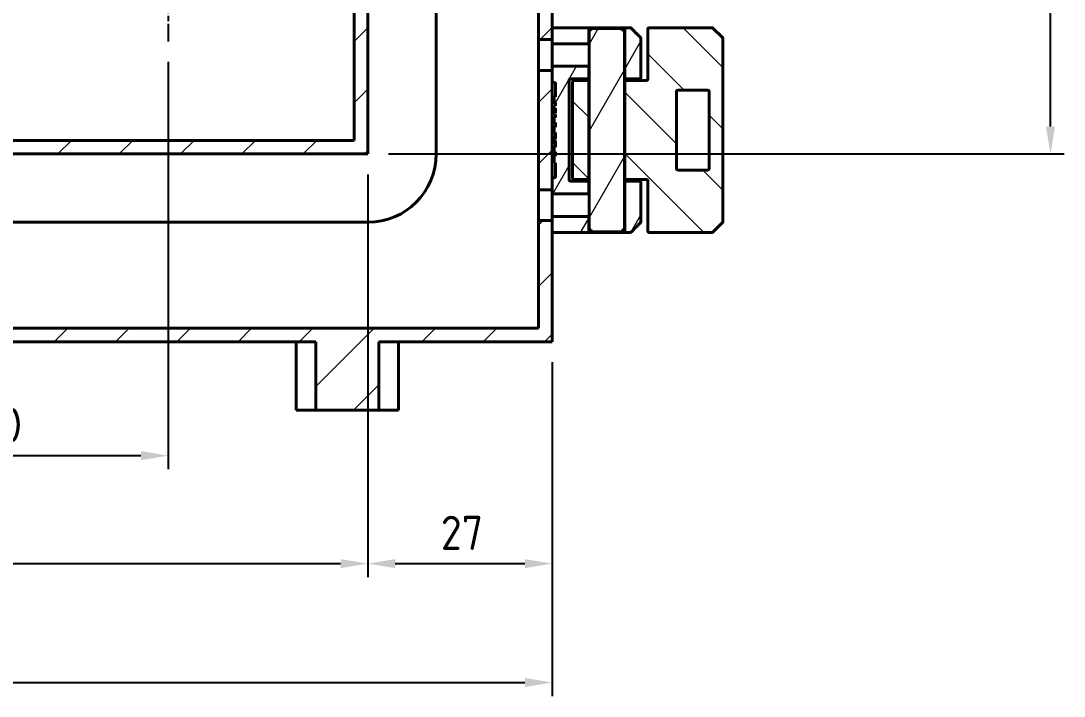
# Model space of a CAD drawing. Header units: millimetres. Extents: x 0 to 2378, y 0 to 1682.
# Drawn here: x 1133.9 to 1286.7, y 1212.6 to 1311.5 of the extents above; entities that cross this region are included whole.
import ezdxf

# ---------------------------------------------------------------- set-up
doc = ezdxf.new("R2010")
doc.units = ezdxf.units.MM
doc.header["$LTSCALE"] = 2
doc.linetypes.add('CHAIN', pattern=[0.3543, 0.2362, -0.0295, 0.0591, -0.0295])
for name, color, linetype, lineweight in [('가시적인 것(ISO)', 3, 'Continuous', 40), ('중심 표식(ISO)', 1, 'Continuous', 25), ('치수(ISO)', 2, 'Continuous', 25), ('해치(ISO)', 7, 'Continuous', 18)]:
    doc.layers.add(name, color=color, linetype=linetype, lineweight=lineweight)
doc.styles.add('치수 텍스트_PSTEK_POSCO', font='isocp.shx')
doc.dimstyles.new('치수_PSTEK_POSCO', dxfattribs={"dimscale": 2, "dimtxt": 2.5, "dimasz": 2, "dimexe": 1, "dimexo": 1.5, "dimgap": 1, "dimtad": 1, "dimrnd": 1e-08, "dimdsep": 46, "dimtxsty": '치수 텍스트_PSTEK_POSCO', "dimcen": 0.09, "dimdle": 10, "dimclrd": 7, "dimclre": 7, "dimclrt": 2, "dimadec": 1, "dimazin": 2, "dimtfac": 1, "dimtmove": 0, "dimatfit": 3, "dimfxl": 0, "dimtolj": 1, "dimlwd": -1, "dimlwe": -1, "dimarcsym": 0})
pattern_1 = [(59.99998, (0, 0), (-5.49926, 3.175002), [])]

# ---------------------------------------------------------------- blocks, each defined once
blk = doc.blocks.new('*D121')
at = {"layer": 'Defpoints', "color": 0, "transparency": 16777216}
for p in [(1184.75, 1447.01), (1284.75, 1447.01), (1184.75, 1292.01)]:
    blk.add_point(p, dxfattribs=at)
at = {"layer": '치수(ISO)', "color": 7, "transparency": 16777216}
for p, q in [((1187.75, 1447.01), (1286.75, 1447.01)), ((1284.75, 1296.01), (1284.75, 1443.01)), ((1187.75, 1292.01), (1286.75, 1292.01))]:
    blk.add_line(p, q, dxfattribs=at)
for points in [[(1284.08, 1443.01), (1285.41, 1443.01), (1284.75, 1447.01)], [(1284.08, 1296.01), (1285.41, 1296.01), (1284.75, 1292.01)]]:
    blk.add_solid(points, dxfattribs=at)
at = {"layer": '치수(ISO)', "color": 2, "transparency": 16777216, "insert": (1280.25, 1365.4), "char_height": 5, "attachment_point": 4, "rotation": 90, "style": '치수 텍스트_PSTEK_POSCO'}
blk.add_mtext('\\A1;155', dxfattribs=at)
blk = doc.blocks.new('*D123')
at = {"layer": 'Defpoints', "color": 0, "transparency": 16777216}
for p in [(928.75, 1292.01), (1184.75, 1292.01), (1184.75, 1232.01)]:
    blk.add_point(p, dxfattribs=at)
at = {"layer": '치수(ISO)', "color": 7, "transparency": 16777216}
for p, q in [((928.75, 1289.01), (928.75, 1230.01)), ((1184.75, 1289.01), (1184.75, 1230.01)), ((932.75, 1232.01), (1180.75, 1232.01))]:
    blk.add_line(p, q, dxfattribs=at)
for points in [[(932.75, 1232.67), (932.75, 1231.34), (928.75, 1232.01)], [(1180.75, 1232.67), (1180.75, 1231.34), (1184.75, 1232.01)]]:
    blk.add_solid(points, dxfattribs=at)
at = {"layer": '치수(ISO)', "color": 2, "transparency": 16777216, "insert": (1052.06, 1236.51), "char_height": 5, "attachment_point": 4, "style": '치수 텍스트_PSTEK_POSCO'}
blk.add_mtext('\\A1;256', dxfattribs=at)
blk = doc.blocks.new('*D124')
at = {"layer": 'Defpoints', "color": 0, "transparency": 16777216}
for p in [(1184.75, 1292.01), (1211.75, 1264.51), (1211.75, 1232.01)]:
    blk.add_point(p, dxfattribs=at)
at = {"layer": '치수(ISO)', "color": 7, "transparency": 16777216}
for p, q in [((1184.75, 1289.01), (1184.75, 1230.01)), ((1211.75, 1261.51), (1211.75, 1230.01)), ((1188.75, 1232.01), (1207.75, 1232.01))]:
    blk.add_line(p, q, dxfattribs=at)
for points in [[(1188.75, 1232.67), (1188.75, 1231.34), (1184.75, 1232.01)], [(1207.75, 1232.67), (1207.75, 1231.34), (1211.75, 1232.01)]]:
    blk.add_solid(points, dxfattribs=at)
at = {"layer": '치수(ISO)', "color": 2, "transparency": 16777216, "insert": (1195.43, 1236.51), "char_height": 5, "attachment_point": 4, "style": '치수 텍스트_PSTEK_POSCO'}
blk.add_mtext('\\A1;27', dxfattribs=at)
blk = doc.blocks.new('*D127')
at = {"layer": 'Defpoints', "color": 0, "transparency": 16777216}
for p in [(901.75, 1264.51), (1211.75, 1264.51), (1211.75, 1214.59)]:
    blk.add_point(p, dxfattribs=at)
at = {"layer": '치수(ISO)', "color": 7, "transparency": 16777216}
for p, q in [((901.75, 1261.51), (901.75, 1212.59)), ((1211.75, 1261.51), (1211.75, 1212.59)), ((905.75, 1214.59), (1207.75, 1214.59))]:
    blk.add_line(p, q, dxfattribs=at)
for points in [[(905.75, 1215.26), (905.75, 1213.93), (901.75, 1214.59)], [(1207.75, 1215.26), (1207.75, 1213.93), (1211.75, 1214.59)]]:
    blk.add_solid(points, dxfattribs=at)
at = {"layer": '치수(ISO)', "color": 2, "transparency": 16777216, "insert": (1052.74, 1219.09), "char_height": 5, "attachment_point": 4, "style": '치수 텍스트_PSTEK_POSCO'}
blk.add_mtext('\\A1;310', dxfattribs=at)
blk = doc.blocks.new('*D149')
at = {"layer": 'Defpoints', "color": 0, "transparency": 16777216}
for p in [(1105.5, 1308.51), (1155.5, 1308.51), (1155.5, 1247.82)]:
    blk.add_point(p, dxfattribs=at)
at = {"layer": '치수(ISO)', "color": 7, "transparency": 16777216}
for p, q in [((1105.5, 1305.51), (1105.5, 1245.82)), ((1155.5, 1305.51), (1155.5, 1245.82)), ((1109.5, 1247.82), (1151.5, 1247.82))]:
    blk.add_line(p, q, dxfattribs=at)
for points in [[(1109.5, 1248.49), (1109.5, 1247.16), (1105.5, 1247.82)], [(1151.5, 1248.49), (1151.5, 1247.16), (1155.5, 1247.82)]]:
    blk.add_solid(points, dxfattribs=at)
at = {"layer": '치수(ISO)', "color": 2, "transparency": 16777216, "insert": (1127.74, 1252.32), "char_height": 5, "attachment_point": 4, "style": '치수 텍스트_PSTEK_POSCO'}
blk.add_mtext('\\A1;50', dxfattribs=at)

msp = doc.modelspace()

# ---------------------------------------------------------------- hatches: boundary and pattern name
at = {"layer": '해치(ISO)'}
h = msp.add_hatch(dxfattribs=at)
h.set_pattern_fill('ANSI31', color=256, scale=50.8, style=0)
h.set_pattern_definition([(45, (0, 0), (-4.490128, 4.490128), [])])
h.paths.add_polyline_path([(928.7462, 1292.0069), (1184.7462, 1292.0069), (1184.7462, 1447.0069), (928.7462, 1447.0069)])
h.paths.add_polyline_path([(1182.7462, 1294.0069), (930.7462, 1294.0069), (930.7462, 1385.0069), (932.7462, 1385.0069), (932.7462, 1387.0069), (932.7462, 1445.0069), (1182.7462, 1445.0069)], flags=0)
h.paths.add_polyline_path([(1209.7462, 1434.7547), (1211.7462, 1434.7547), (1211.7462, 1436.3069), (1211.7462, 1450.7069), (1211.7462, 1452.2591), (1209.7462, 1452.2591)])
h.paths.add_polyline_path([(1209.7462, 1308.7547), (1211.7462, 1308.7547), (1211.7462, 1310.3069), (1211.7462, 1428.7069), (1211.7462, 1430.2591), (1209.7462, 1430.2591)])
h.paths.add_polyline_path([(1209.7462, 1286.7547), (1211.7462, 1286.7547), (1211.7462, 1288.3069), (1211.7462, 1302.7069), (1211.7462, 1304.2591), (1209.7462, 1304.2591)])
h.paths.add_polyline_path([(901.7462, 1474.5069), (901.7462, 1264.5069), (1177.1166, 1264.5069), (1177.1166, 1254.5069), (1186.3758, 1254.5069), (1186.3758, 1264.5069), (1211.7462, 1264.5069), (1211.7462, 1280.7069), (1211.7462, 1282.2591), (1209.7462, 1282.2591), (1209.7462, 1266.5069), (903.7462, 1266.5069), (903.7462, 1472.5069), (1209.7462, 1472.5069), (1209.7462, 1456.7547), (1211.7462, 1456.7547), (1211.7462, 1458.3069), (1211.7462, 1474.5069)])
h = msp.add_hatch(dxfattribs=at)
h.set_pattern_fill('ANSI31', color=256, scale=50.8, angle=14.999978, style=0)
h.set_pattern_definition(pattern_1)
edge = h.paths.add_edge_path()
edge.add_spline(control_points=[(1216.8984, 1286.1539), (1216.925, 1286.1539), (1216.9514, 1286.1592), (1216.9995, 1286.1795), (1217.021, 1286.194), (1217.058, 1286.2307), (1217.0728, 1286.2529), (1217.0929, 1286.3016), (1217.0981, 1286.3276), (1217.0981, 1286.3539)], knot_values=[-0.03155541, -0.03155541, -0.03155541, -0.03155541, -0.02356647, -0.02356647, -0.01586992, -0.01586992, -0.00793401, -0.00793401, -0.00006102, -0.00006102, -0.00006102, -0.00006102], degree=3, periodic=0)
edge.add_line((1217.0981, 1286.3539), (1217.0981, 1287.8069))
edge.add_spline(control_points=[(1217.0981, 1287.8069), (1217.0981, 1287.8316), (1217.0923, 1287.8607), (1217.0734, 1287.9063), (1217.0569, 1287.9309), (1217.022, 1287.9658), (1216.9973, 1287.9823), (1216.9517, 1288.0012), (1216.9226, 1288.0069), (1216.8979, 1288.0069)], knot_values=[0.05925662, 0.05925662, 0.05925662, 0.05925662, 0.06665984, 0.06665984, 0.07406571, 0.07406571, 0.08147455, 0.08147455, 0.08888547, 0.08888547, 0.08888547, 0.08888547], degree=3, periodic=0)
edge.add_line((1216.8979, 1288.0069), (1214.4462, 1288.0069))
edge.add_ellipse((1214.4462, 1288.2069), major_axis=(0, -0.2), ratio=1, start_angle=270, end_angle=360, ccw=False)
edge.add_line((1214.2462, 1288.2069), (1214.2462, 1302.8069))
edge.add_ellipse((1214.4462, 1302.8069), major_axis=(-0.2, 0), ratio=1, start_angle=270, end_angle=360, ccw=False)
edge.add_line((1214.4462, 1303.0069), (1216.8979, 1303.0069))
edge.add_spline(control_points=[(1216.8979, 1303.0069), (1216.9226, 1303.0069), (1216.9517, 1303.0127), (1216.9973, 1303.0316), (1217.022, 1303.0481), (1217.0569, 1303.083), (1217.0734, 1303.1076), (1217.0923, 1303.1532), (1217.0981, 1303.1823), (1217.0981, 1303.2069)], knot_values=[0.02962777, 0.02962777, 0.02962777, 0.02962777, 0.03703869, 0.03703869, 0.04444753, 0.04444753, 0.0518534, 0.0518534, 0.05925662, 0.05925662, 0.05925662, 0.05925662], degree=3, periodic=0)
edge.add_line((1217.0981, 1303.2069), (1217.0981, 1304.66))
edge.add_spline(control_points=[(1217.0981, 1304.66), (1217.0981, 1304.6863), (1217.0929, 1304.7124), (1217.073, 1304.7604), (1217.0587, 1304.782), (1217.0221, 1304.8193), (1216.9998, 1304.8344), (1216.9508, 1304.8548), (1216.9247, 1304.86), (1216.8984, 1304.8599)], knot_values=[-0.03149977, -0.03149977, -0.03149977, -0.03149977, -0.02360721, -0.02360721, -0.01591095, -0.01591095, -0.00791092, -0.00791092, -0.00000502, -0.00000502, -0.00000502, -0.00000502], degree=3, periodic=0)
edge.add_line((1216.8984, 1304.8599), (1211.9462, 1304.8599))
edge.add_spline(control_points=[(1211.9462, 1304.8599), (1211.9215, 1304.8599), (1211.8925, 1304.8542), (1211.8469, 1304.8353), (1211.8223, 1304.8188), (1211.7874, 1304.7838), (1211.7709, 1304.7592), (1211.752, 1304.7135), (1211.7462, 1304.6844), (1211.7462, 1304.6596)], knot_values=[0.05928178, 0.05928178, 0.05928178, 0.05928178, 0.06668257, 0.06668257, 0.07409021, 0.07409021, 0.08150513, 0.08150513, 0.08892466, 0.08892466, 0.08892466, 0.08892466], degree=3, periodic=0)
edge.add_line((1211.7462, 1304.6596), (1211.7462, 1304.2591))
edge.add_line((1211.7462, 1304.2591), (1211.7462, 1302.7069))
edge.add_ellipse((1211.9462, 1302.7069), major_axis=(-0.2, 0), ratio=1, start_angle=0, end_angle=90)
edge.add_line((1211.9462, 1302.5069), (1212.0462, 1302.5069))
edge.add_ellipse((1212.0462, 1302.3069), major_axis=(0, 0.2), ratio=1, start_angle=270, end_angle=360, ccw=False)
edge.add_line((1212.2462, 1302.3069), (1212.2462, 1300.3668))
edge.add_line((1212.2462, 1300.3668), (1212.0462, 1300.3668))
edge.add_line((1212.0462, 1300.3668), (1212.0462, 1299.5158))
edge.add_line((1212.0462, 1299.5158), (1212.2462, 1299.5158))
edge.add_line((1212.2462, 1299.5158), (1212.2462, 1299.0507))
edge.add_line((1212.2462, 1299.0507), (1212.0462, 1299.0507))
edge.add_line((1212.0462, 1299.0507), (1212.0462, 1298.7101))
edge.add_line((1212.0462, 1298.7101), (1212.2462, 1298.7101))
edge.add_line((1212.2462, 1298.7101), (1212.2462, 1297.9882))
edge.add_line((1212.2462, 1297.9882), (1212.0462, 1297.9882))
edge.add_line((1212.0462, 1297.9882), (1212.0462, 1297.8007))
edge.add_line((1212.0462, 1297.8007), (1212.2462, 1297.8007))
edge.add_line((1212.2462, 1297.8007), (1212.2462, 1297.3356))
edge.add_line((1212.2462, 1297.3356), (1212.0462, 1297.3356))
edge.add_line((1212.0462, 1297.3356), (1212.0462, 1296.6408))
edge.add_line((1212.0462, 1296.6408), (1212.2462, 1296.6408))
edge.add_line((1212.2462, 1296.6408), (1212.2462, 1295.9606))
edge.add_line((1212.2462, 1295.9606), (1212.0462, 1295.9606))
edge.add_line((1212.0462, 1295.9606), (1212.0462, 1295.1408))
edge.add_line((1212.0462, 1295.1408), (1212.2462, 1295.1408))
edge.add_line((1212.2462, 1295.1408), (1212.2462, 1294.1757))
edge.add_line((1212.2462, 1294.1757), (1212.0462, 1294.1757))
edge.add_line((1212.0462, 1294.1757), (1212.0462, 1293.9882))
edge.add_line((1212.0462, 1293.9882), (1212.2462, 1293.9882))
edge.add_line((1212.2462, 1293.9882), (1212.2462, 1293.0231))
edge.add_line((1212.2462, 1293.0231), (1212.0462, 1293.0231))
edge.add_line((1212.0462, 1293.0231), (1212.0462, 1292.3283))
edge.add_line((1212.0462, 1292.3283), (1212.2462, 1292.3283))
edge.add_line((1212.2462, 1292.3283), (1212.2462, 1291.7014))
edge.add_line((1212.2462, 1291.7014), (1212.0462, 1291.7014))
edge.add_line((1212.0462, 1291.7014), (1212.0462, 1290.7069))
edge.add_line((1212.0462, 1290.7069), (1212.2462, 1290.7069))
edge.add_line((1212.2462, 1290.7069), (1212.2462, 1288.7069))
edge.add_ellipse((1212.0462, 1288.7069), major_axis=(0.2, 0), ratio=1, start_angle=270, end_angle=360, ccw=False)
edge.add_line((1212.0462, 1288.5069), (1211.9462, 1288.5069))
edge.add_ellipse((1211.9462, 1288.3069), major_axis=(0, 0.2), ratio=1, start_angle=0, end_angle=90)
edge.add_line((1211.7462, 1288.3069), (1211.7462, 1286.7547))
edge.add_line((1211.7462, 1286.7547), (1211.7462, 1286.3543))
edge.add_spline(control_points=[(1211.7462, 1286.3543), (1211.7462, 1286.3295), (1211.752, 1286.3004), (1211.7709, 1286.2547), (1211.7874, 1286.2301), (1211.8223, 1286.1951), (1211.8469, 1286.1786), (1211.8925, 1286.1597), (1211.9215, 1286.1539), (1211.9462, 1286.1539)], knot_values=[0.0296389, 0.0296389, 0.0296389, 0.0296389, 0.03705843, 0.03705843, 0.04447335, 0.04447335, 0.05188099, 0.05188099, 0.05928178, 0.05928178, 0.05928178, 0.05928178], degree=3, periodic=0)
edge.add_line((1211.9462, 1286.1539), (1216.8984, 1286.1539))
edge = h.paths.add_edge_path()
edge.add_spline(control_points=[(1217.0981, 1282.66), (1217.0981, 1282.6863), (1217.0929, 1282.7124), (1217.073, 1282.7604), (1217.0587, 1282.782), (1217.0221, 1282.8193), (1216.9998, 1282.8344), (1216.9508, 1282.8548), (1216.9247, 1282.86), (1216.8984, 1282.8599)], knot_values=[-0.03149748, -0.03149748, -0.03149748, -0.03149748, -0.02360708, -0.02360708, -0.01591089, -0.01591089, -0.00791092, -0.00791092, -0.00000597, -0.00000597, -0.00000597, -0.00000597], degree=3, periodic=0)
edge.add_line((1216.8984, 1282.8599), (1211.9462, 1282.8599))
edge.add_spline(control_points=[(1211.9462, 1282.8599), (1211.9215, 1282.8599), (1211.8925, 1282.8542), (1211.8469, 1282.8353), (1211.8223, 1282.8188), (1211.7874, 1282.7838), (1211.7709, 1282.7592), (1211.752, 1282.7135), (1211.7462, 1282.6844), (1211.7462, 1282.6596)], knot_values=[0.05928178, 0.05928178, 0.05928178, 0.05928178, 0.06668257, 0.06668257, 0.07409021, 0.07409021, 0.08150513, 0.08150513, 0.08892466, 0.08892466, 0.08892466, 0.08892466], degree=3, periodic=0)
edge.add_line((1211.7462, 1282.6596), (1211.7462, 1282.2591))
edge.add_line((1211.7462, 1282.2591), (1211.7462, 1280.7069))
edge.add_ellipse((1211.9462, 1280.7069), major_axis=(-0.2, 0), ratio=1, start_angle=0, end_angle=90)
edge.add_line((1211.9462, 1280.5069), (1216.8979, 1280.5069))
edge.add_spline(control_points=[(1216.8979, 1280.5069), (1216.9226, 1280.5069), (1216.9517, 1280.5127), (1216.9973, 1280.5316), (1217.022, 1280.5481), (1217.0569, 1280.583), (1217.0734, 1280.6076), (1217.0923, 1280.6532), (1217.0981, 1280.6823), (1217.0981, 1280.7069)], knot_values=[0.02962777, 0.02962777, 0.02962777, 0.02962777, 0.03703869, 0.03703869, 0.04444753, 0.04444753, 0.0518534, 0.0518534, 0.05925662, 0.05925662, 0.05925662, 0.05925662], degree=3, periodic=0)
edge.add_line((1217.0981, 1280.7069), (1217.0981, 1282.66))
edge = h.paths.add_edge_path()
edge.add_spline(control_points=[(1224.7452, 1308.9241), (1224.7452, 1308.9488), (1224.7394, 1308.9778), (1224.7205, 1309.0234), (1224.7041, 1309.0481), (1224.6866, 1309.0655)], knot_values=[0, 0, 0, 0, 0.00740433, 0.00740433, 0.01480942, 0.01480942, 0.01480942, 0.01480942], degree=3, periodic=0)
edge.add_line((1224.6866, 1309.0655), (1223.3034, 1310.4484))
edge.add_spline(control_points=[(1223.3034, 1310.4484), (1223.2859, 1310.4658), (1223.2613, 1310.4823), (1223.2157, 1310.5012), (1223.1866, 1310.5069), (1223.1619, 1310.5069)], knot_values=[0.01481077, 0.01481077, 0.01481077, 0.01481077, 0.02221636, 0.02221636, 0.02962523, 0.02962523, 0.02962523, 0.02962523], degree=3, periodic=0)
edge.add_line((1223.1619, 1310.5069), (1222.5945, 1310.5069))
edge.add_spline(control_points=[(1222.5945, 1310.5069), (1222.5698, 1310.5069), (1222.5407, 1310.5012), (1222.495, 1310.4823), (1222.4704, 1310.4658), (1222.4355, 1310.4309), (1222.419, 1310.4063), (1222.4001, 1310.3607), (1222.3943, 1310.3316), (1222.3943, 1310.3069)], knot_values=[0.02962777, 0.02962777, 0.02962777, 0.02962777, 0.03703869, 0.03703869, 0.04444753, 0.04444753, 0.0518534, 0.0518534, 0.05925662, 0.05925662, 0.05925662, 0.05925662], degree=3, periodic=0)
edge.add_line((1222.3943, 1310.3069), (1222.3943, 1303.2069))
edge.add_spline(control_points=[(1222.3943, 1303.2069), (1222.3943, 1303.1823), (1222.4001, 1303.1532), (1222.419, 1303.1076), (1222.4355, 1303.083), (1222.4704, 1303.0481), (1222.495, 1303.0316), (1222.5407, 1303.0127), (1222.5698, 1303.0069), (1222.5945, 1303.0069)], knot_values=[0.05925662, 0.05925662, 0.05925662, 0.05925662, 0.06665984, 0.06665984, 0.07406571, 0.07406571, 0.08147455, 0.08147455, 0.08888547, 0.08888547, 0.08888547, 0.08888547], degree=3, periodic=0)
edge.add_line((1222.5945, 1303.0069), (1224.5452, 1303.0069))
edge.add_spline(control_points=[(1224.5452, 1303.0069), (1224.5699, 1303.0069), (1224.5989, 1303.0127), (1224.6445, 1303.0316), (1224.6692, 1303.0481), (1224.7041, 1303.083), (1224.7205, 1303.1076), (1224.7394, 1303.1532), (1224.7452, 1303.1823), (1224.7452, 1303.2069)], knot_values=[-0.02962232, -0.02962232, -0.02962232, -0.02962232, -0.02221544, -0.02221544, -0.01480942, -0.01480942, -0.00740433, -0.00740433, 0, 0, 0, 0], degree=3, periodic=0)
edge.add_line((1224.7452, 1303.2069), (1224.7452, 1308.9241))
edge = h.paths.add_edge_path()
edge.add_line((1224.5452, 1288.0069), (1222.5945, 1288.0069))
edge.add_spline(control_points=[(1222.5945, 1288.0069), (1222.5698, 1288.0069), (1222.5407, 1288.0012), (1222.495, 1287.9823), (1222.4704, 1287.9658), (1222.4355, 1287.9309), (1222.419, 1287.9063), (1222.4001, 1287.8607), (1222.3943, 1287.8316), (1222.3943, 1287.8069)], knot_values=[0.02962777, 0.02962777, 0.02962777, 0.02962777, 0.03703869, 0.03703869, 0.04444753, 0.04444753, 0.0518534, 0.0518534, 0.05925662, 0.05925662, 0.05925662, 0.05925662], degree=3, periodic=0)
edge.add_line((1222.3943, 1287.8069), (1222.3943, 1280.7069))
edge.add_spline(control_points=[(1222.3943, 1280.7069), (1222.3943, 1280.6823), (1222.4001, 1280.6532), (1222.419, 1280.6076), (1222.4355, 1280.583), (1222.4704, 1280.5481), (1222.495, 1280.5316), (1222.5407, 1280.5127), (1222.5698, 1280.5069), (1222.5945, 1280.5069)], knot_values=[0.05925662, 0.05925662, 0.05925662, 0.05925662, 0.06665984, 0.06665984, 0.07406571, 0.07406571, 0.08147455, 0.08147455, 0.08888547, 0.08888547, 0.08888547, 0.08888547], degree=3, periodic=0)
edge.add_line((1222.5945, 1280.5069), (1223.1619, 1280.5069))
edge.add_spline(control_points=[(1223.1619, 1280.5069), (1223.1866, 1280.5069), (1223.2157, 1280.5127), (1223.2613, 1280.5316), (1223.2859, 1280.5481), (1223.3034, 1280.5655)], knot_values=[0.08887694, 0.08887694, 0.08887694, 0.08887694, 0.09628506, 0.09628506, 0.10369147, 0.10369147, 0.10369147, 0.10369147], degree=3, periodic=0)
edge.add_line((1223.3034, 1280.5655), (1224.6866, 1281.9484))
edge.add_spline(control_points=[(1224.6866, 1281.9484), (1224.7041, 1281.9658), (1224.7205, 1281.9905), (1224.7394, 1282.0361), (1224.7452, 1282.0651), (1224.7452, 1282.0898)], knot_values=[-0.01480942, -0.01480942, -0.01480942, -0.01480942, -0.00740433, -0.00740433, 0, 0, 0, 0], degree=3, periodic=0)
edge.add_line((1224.7452, 1282.0898), (1224.7452, 1287.8069))
edge.add_spline(control_points=[(1224.7452, 1287.8069), (1224.7452, 1287.8316), (1224.7394, 1287.8607), (1224.7205, 1287.9063), (1224.7041, 1287.9309), (1224.6692, 1287.9658), (1224.6445, 1287.9823), (1224.5989, 1288.0012), (1224.5699, 1288.0069), (1224.5452, 1288.0069)], knot_values=[0, 0, 0, 0, 0.00740433, 0.00740433, 0.01480942, 0.01480942, 0.02221544, 0.02221544, 0.02962232, 0.02962232, 0.02962232, 0.02962232], degree=3, periodic=0)
h = msp.add_hatch(dxfattribs=at)
h.set_pattern_fill('ANSI31', color=256, scale=50.8, angle=90.00021, style=0)
h.set_pattern_definition([(135.0002, (0, 0), (-4.490112, -4.490145), [])])
edge = h.paths.add_edge_path()
edge.add_line((1225.7462, 1288.0569), (1225.7462, 1280.7069))
edge.add_ellipse((1225.9462, 1280.7069), major_axis=(-0.2, 0), ratio=1, start_angle=0, end_angle=90)
edge.add_line((1225.9462, 1280.5069), (1235.1634, 1280.5069))
edge.add_ellipse((1235.1634, 1280.7069), major_axis=(0, -0.2), ratio=1, start_angle=0, end_angle=45)
edge.add_line((1235.3048, 1280.5655), (1236.6876, 1281.9484))
edge.add_ellipse((1236.5462, 1282.0898), major_axis=(0.1414, -0.1414), ratio=1, start_angle=0, end_angle=45)
edge.add_line((1236.7462, 1282.0898), (1236.7462, 1308.9241))
edge.add_ellipse((1236.5462, 1308.9241), major_axis=(0.2, 0), ratio=1, start_angle=0, end_angle=45)
edge.add_line((1236.6876, 1309.0655), (1235.3048, 1310.4484))
edge.add_ellipse((1235.1634, 1310.3069), major_axis=(0.1414, 0.1414), ratio=1, start_angle=0, end_angle=45)
edge.add_line((1235.1634, 1310.5069), (1225.9462, 1310.5069))
edge.add_ellipse((1225.9462, 1310.3069), major_axis=(0, 0.2), ratio=1, start_angle=0, end_angle=90)
edge.add_line((1225.7462, 1310.3069), (1225.7462, 1302.9569))
edge.add_ellipse((1225.5462, 1302.9569), major_axis=(0.2, 0), ratio=1, start_angle=270, end_angle=360, ccw=False)
edge.add_line((1225.5462, 1302.7569), (1222.5945, 1302.7569))
edge.add_spline(control_points=[(1222.5945, 1302.7569), (1222.5698, 1302.7569), (1222.5407, 1302.7512), (1222.495, 1302.7323), (1222.4704, 1302.7158), (1222.4355, 1302.6809), (1222.419, 1302.6563), (1222.4001, 1302.6107), (1222.3943, 1302.5816), (1222.3943, 1302.5569)], knot_values=[0.02962777, 0.02962777, 0.02962777, 0.02962777, 0.03703869, 0.03703869, 0.04444753, 0.04444753, 0.0518534, 0.0518534, 0.05925662, 0.05925662, 0.05925662, 0.05925662], degree=3, periodic=0)
edge.add_line((1222.3943, 1302.5569), (1222.3943, 1288.4569))
edge.add_spline(control_points=[(1222.3943, 1288.4569), (1222.3943, 1288.4323), (1222.4001, 1288.4032), (1222.419, 1288.3576), (1222.4355, 1288.333), (1222.4704, 1288.2981), (1222.495, 1288.2816), (1222.5407, 1288.2627), (1222.5698, 1288.2569), (1222.5945, 1288.2569)], knot_values=[0.05925662, 0.05925662, 0.05925662, 0.05925662, 0.06665984, 0.06665984, 0.07406571, 0.07406571, 0.08147455, 0.08147455, 0.08888547, 0.08888547, 0.08888547, 0.08888547], degree=3, periodic=0)
edge.add_line((1222.5945, 1288.2569), (1225.5462, 1288.2569))
edge.add_ellipse((1225.5462, 1288.0569), major_axis=(0, 0.2), ratio=1, start_angle=270, end_angle=360, ccw=False)
edge = h.paths.add_edge_path(flags=0)
edge.add_line((1234.5462, 1289.6569), (1230.1462, 1289.6569))
edge.add_ellipse((1230.1462, 1289.8569), major_axis=(0, -0.2), ratio=1, start_angle=270, end_angle=360, ccw=False)
edge.add_line((1229.9462, 1289.8569), (1229.9462, 1301.1569))
edge.add_ellipse((1230.1462, 1301.1569), major_axis=(-0.2, 0), ratio=1, start_angle=270, end_angle=360, ccw=False)
edge.add_line((1230.1462, 1301.3569), (1234.5462, 1301.3569))
edge.add_ellipse((1234.5462, 1301.1569), major_axis=(0, 0.2), ratio=1, start_angle=270, end_angle=360, ccw=False)
edge.add_line((1234.7462, 1301.1569), (1234.7462, 1289.8569))
edge.add_ellipse((1234.5462, 1289.8569), major_axis=(0.2, 0), ratio=1, start_angle=270, end_angle=360, ccw=False)
edge = h.paths.add_edge_path()
edge.add_spline(control_points=[(1214.9472, 1302.7569), (1214.9225, 1302.7569), (1214.8935, 1302.7512), (1214.8479, 1302.7323), (1214.8232, 1302.7158), (1214.7883, 1302.6809), (1214.7719, 1302.6563), (1214.753, 1302.6107), (1214.7472, 1302.5816), (1214.7472, 1302.5569)], knot_values=[-0.02962232, -0.02962232, -0.02962232, -0.02962232, -0.02221544, -0.02221544, -0.01480942, -0.01480942, -0.00740433, -0.00740433, 0, 0, 0, 0], degree=3, periodic=0)
edge.add_line((1214.7472, 1302.5569), (1214.7472, 1288.4569))
edge.add_spline(control_points=[(1214.7472, 1288.4569), (1214.7472, 1288.4323), (1214.753, 1288.4032), (1214.7719, 1288.3576), (1214.7883, 1288.333), (1214.8232, 1288.2981), (1214.8479, 1288.2816), (1214.8935, 1288.2627), (1214.9225, 1288.2569), (1214.9472, 1288.2569)], knot_values=[0, 0, 0, 0, 0.00740433, 0.00740433, 0.01480942, 0.01480942, 0.02221544, 0.02221544, 0.02962232, 0.02962232, 0.02962232, 0.02962232], degree=3, periodic=0)
edge.add_line((1214.9472, 1288.2569), (1216.8979, 1288.2569))
edge.add_spline(control_points=[(1216.8979, 1288.2569), (1216.9226, 1288.2569), (1216.9517, 1288.2627), (1216.9973, 1288.2816), (1217.022, 1288.2981), (1217.0569, 1288.333), (1217.0734, 1288.3576), (1217.0923, 1288.4032), (1217.0981, 1288.4323), (1217.0981, 1288.4569)], knot_values=[0.02962777, 0.02962777, 0.02962777, 0.02962777, 0.03703869, 0.03703869, 0.04444753, 0.04444753, 0.0518534, 0.0518534, 0.05925662, 0.05925662, 0.05925662, 0.05925662], degree=3, periodic=0)
edge.add_line((1217.0981, 1288.4569), (1217.0981, 1302.5569))
edge.add_spline(control_points=[(1217.0981, 1302.5569), (1217.0981, 1302.5816), (1217.0923, 1302.6107), (1217.0734, 1302.6563), (1217.0569, 1302.6809), (1217.022, 1302.7158), (1216.9973, 1302.7323), (1216.9517, 1302.7512), (1216.9226, 1302.7569), (1216.8979, 1302.7569)], knot_values=[0.05925662, 0.05925662, 0.05925662, 0.05925662, 0.06665984, 0.06665984, 0.07406571, 0.07406571, 0.08147455, 0.08147455, 0.08888547, 0.08888547, 0.08888547, 0.08888547], degree=3, periodic=0)
edge.add_line((1216.8979, 1302.7569), (1214.9472, 1302.7569))
h = msp.add_hatch(dxfattribs=at)
h.set_pattern_fill('ANSI31', color=256, scale=50.8, angle=14.999978, style=0)
h.set_pattern_definition(pattern_1)
edge = h.paths.add_edge_path()
edge.add_line((1221.8438, 1310.4069), (1217.6486, 1310.4069))
edge.add_spline(control_points=[(1217.6486, 1310.4069), (1217.425, 1310.1836), (1217.1481, 1309.9069)], knot_values=[0, 0, 0, 0.07074457, 0.07074457, 0.07074457], weights=[1, 1.0057179, 1], degree=2, periodic=0)
edge.add_line((1217.1481, 1309.9069), (1217.1481, 1281.107))
edge.add_line((1217.1481, 1281.107), (1217.6486, 1280.6069))
edge.add_line((1217.6486, 1280.6069), (1221.8438, 1280.6069))
edge.add_spline(control_points=[(1221.8438, 1280.6069), (1222.0674, 1280.8303), (1222.3443, 1281.107)], knot_values=[0, 0, 0, 0.07074441, 0.07074441, 0.07074441], weights=[1, 1.00571787, 1], degree=2, periodic=0)
edge.add_line((1222.3443, 1281.107), (1222.3443, 1309.9069))
edge.add_line((1222.3443, 1309.9069), (1221.8438, 1310.4069))

# ---------------------------------------------------------------- linework, layer by layer
at = {"layer": '가시적인 것(ISO)'}
for p, q in [((1184.7462, 1292.0069), (1184.7462, 1447.0069)), ((1194.7462, 1292.0069), (1194.7462, 1447.0069)), ((1182.7462, 1445.0069), (1182.7462, 1294.0069)), ((1209.7462, 1430.2591), (1209.7462, 1308.7547)), ((1211.7462, 1308.7547), (1211.7462, 1430.2591)), ((1211.7462, 1310.3069), (1211.7462, 1308.3543)), ((1216.8979, 1310.5069), (1211.9462, 1310.5069)), ((1216.8979, 1310.5069), (1222.5945, 1310.5069)), ((1217.0981, 1308.3538), (1217.0981, 1310.3069)), ((1217.1481, 1309.9069), (1217.1481, 1281.107)), ((1221.8438, 1310.4069), (1217.6486, 1310.4069)), ((1222.3443, 1281.107), (1222.3443, 1309.9069)), ((1222.3943, 1310.3069), (1222.3943, 1303.2069)), ((1223.1619, 1310.5069), (1222.5945, 1310.5069)), ((1225.7462, 1310.3069), (1225.7462, 1302.9569)), ((1235.1634, 1310.5069), (1225.9462, 1310.5069)), ((1236.6876, 1309.0655), (1235.3048, 1310.4484)), ((1209.7462, 1308.7547), (1211.7462, 1308.7547)), ((1209.7462, 1304.2591), (1209.7462, 1308.7547)), ((1211.7462, 1304.6596), (1211.7462, 1308.3543)), ((1224.7452, 1303.2069), (1224.7452, 1308.9241)), ((1236.7462, 1282.0898), (1236.7462, 1308.9241)), ((1211.9462, 1308.1539), (1216.8984, 1308.1539)), ((1211.7462, 1304.2591), (1209.7462, 1304.2591)), ((1209.7462, 1304.2591), (1209.7462, 1286.7547)), ((1211.7462, 1304.6596), (1211.7462, 1302.7069)), ((1211.7462, 1286.7547), (1211.7462, 1304.2591)), ((1216.8984, 1304.8599), (1211.9462, 1304.8599)), ((1217.0981, 1303.2069), (1217.0981, 1304.66)), ((1211.9462, 1302.5069), (1212.0462, 1302.5069)), ((1212.2462, 1302.3069), (1212.2462, 1300.3668)), ((1214.2462, 1288.2069), (1214.2462, 1302.8069)), ((1214.4462, 1303.0069), (1216.8979, 1303.0069)), ((1214.7472, 1302.5569), (1214.7472, 1288.4569)), ((1216.8979, 1302.7569), (1214.9472, 1302.7569)), ((1216.8979, 1303.0069), (1217.1481, 1303.0069)), ((1216.8979, 1302.7569), (1217.1481, 1302.7569)), ((1217.0981, 1288.4569), (1217.0981, 1302.5569)), ((1222.3443, 1303.0069), (1222.5945, 1303.0069)), ((1222.3443, 1302.7569), (1222.5945, 1302.7569)), ((1222.3943, 1302.5569), (1222.3943, 1288.4569)), ((1222.5945, 1303.0069), (1224.5452, 1303.0069)), ((1225.5462, 1302.7569), (1222.5945, 1302.7569)), ((1229.9462, 1289.8569), (1229.9462, 1301.1569)), ((1230.1462, 1301.3569), (1234.5462, 1301.3569)), ((1234.7462, 1301.1569), (1234.7462, 1289.8569)), ((1212.0462, 1300.4882), (1212.0462, 1300.5194)), ((1212.2462, 1300.5194), (1212.0462, 1300.5194)), ((1212.0462, 1300.3668), (1212.0462, 1300.4882)), ((1212.2462, 1300.4882), (1212.0462, 1300.4882)), ((1212.2462, 1300.3668), (1212.0462, 1300.3668)), ((1212.0462, 1300.3668), (1212.0462, 1299.5158)), ((1212.0462, 1299.5158), (1212.2462, 1299.5158)), ((1212.0462, 1299.3944), (1212.0462, 1299.5158)), ((1212.2462, 1299.3944), (1212.0462, 1299.3944)), ((1212.0462, 1299.3319), (1212.0462, 1299.3944)), ((1212.0462, 1299.3007), (1212.0462, 1299.3319)), ((1212.2462, 1299.3319), (1212.0462, 1299.3319)), ((1212.2462, 1299.3007), (1212.0462, 1299.3007)), ((1212.2462, 1299.5158), (1212.2462, 1299.0507)), ((1212.2462, 1299.0507), (1212.0462, 1299.0507)), ((1212.0462, 1299.0507), (1212.0462, 1298.7101)), ((1212.0462, 1298.7101), (1212.2462, 1298.7101)), ((1212.0462, 1297.9882), (1212.0462, 1298.7101)), ((1212.2462, 1297.9882), (1212.0462, 1297.9882)), ((1212.0462, 1297.9882), (1212.0462, 1297.8007)), ((1212.0462, 1297.8007), (1212.2462, 1297.8007)), ((1212.0462, 1297.5194), (1212.0462, 1297.5507)), ((1212.2462, 1297.5507), (1212.0462, 1297.5507)), ((1212.2462, 1298.7101), (1212.2462, 1297.9882)), ((1212.2462, 1297.8007), (1212.2462, 1297.3356)), ((1212.0462, 1297.4569), (1212.0462, 1297.5194)), ((1212.2462, 1297.5194), (1212.0462, 1297.5194)), ((1212.0462, 1297.3356), (1212.0462, 1297.4569)), ((1212.2462, 1297.4569), (1212.0462, 1297.4569)), ((1212.2462, 1297.3356), (1212.0462, 1297.3356)), ((1212.0462, 1297.3356), (1212.0462, 1296.6408)), ((1212.0462, 1296.6408), (1212.2462, 1296.6408)), ((1212.0462, 1296.5194), (1212.0462, 1296.6408)), ((1212.0462, 1296.4569), (1212.0462, 1296.5194)), ((1212.2462, 1296.5194), (1212.0462, 1296.5194)), ((1212.0462, 1296.4257), (1212.0462, 1296.4569)), ((1212.2462, 1296.4569), (1212.0462, 1296.4569)), ((1212.2462, 1296.4257), (1212.0462, 1296.4257)), ((1212.0462, 1296.1444), (1212.0462, 1296.1757)), ((1212.2462, 1296.1757), (1212.0462, 1296.1757)), ((1212.0462, 1296.0819), (1212.0462, 1296.1444)), ((1212.2462, 1296.1444), (1212.0462, 1296.1444)), ((1212.0462, 1295.9606), (1212.0462, 1296.0819)), ((1212.2462, 1296.0819), (1212.0462, 1296.0819)), ((1212.2462, 1296.6408), (1212.2462, 1295.9606)), ((1212.2462, 1295.9606), (1212.0462, 1295.9606)), ((1212.0462, 1295.9606), (1212.0462, 1295.1408)), ((1212.0462, 1295.1408), (1212.2462, 1295.1408)), ((1212.0462, 1295.0194), (1212.0462, 1295.1408)), ((1212.0462, 1294.9569), (1212.0462, 1295.0194)), ((1212.2462, 1295.0194), (1212.0462, 1295.0194)), ((1212.0462, 1294.9257), (1212.0462, 1294.9569)), ((1212.2462, 1294.9569), (1212.0462, 1294.9569)), ((1212.2462, 1294.9257), (1212.0462, 1294.9257)), ((1212.0462, 1294.1757), (1212.0462, 1294.6757)), ((1212.2462, 1294.6757), (1212.0462, 1294.6757)), ((1212.2462, 1295.1408), (1212.2462, 1294.1757)), ((1182.7462, 1294.0069), (930.7462, 1294.0069)), ((1212.2462, 1294.1757), (1212.0462, 1294.1757)), ((1212.0462, 1294.1757), (1212.0462, 1293.9882)), ((1212.0462, 1293.9882), (1212.2462, 1293.9882)), ((1212.0462, 1293.4882), (1212.0462, 1293.9882)), ((1212.2462, 1293.4882), (1212.0462, 1293.4882)), ((1212.0462, 1293.2069), (1212.0462, 1293.2382)), ((1212.2462, 1293.2382), (1212.0462, 1293.2382)), ((1212.0462, 1293.1444), (1212.0462, 1293.2069)), ((1212.2462, 1293.2069), (1212.0462, 1293.2069)), ((1212.0462, 1293.0231), (1212.0462, 1293.1444)), ((1212.2462, 1293.1444), (1212.0462, 1293.1444)), ((1212.2462, 1293.0231), (1212.0462, 1293.0231)), ((1212.0462, 1293.0231), (1212.0462, 1292.3283)), ((1212.2462, 1293.9882), (1212.2462, 1293.0231)), ((928.7462, 1292.0069), (1184.7462, 1292.0069)), ((1212.0462, 1292.3283), (1212.2462, 1292.3283)), ((1212.0462, 1292.2069), (1212.0462, 1292.3283)), ((1212.0462, 1292.1444), (1212.0462, 1292.2069)), ((1212.2462, 1292.2069), (1212.0462, 1292.2069)), ((1212.0462, 1292.1132), (1212.0462, 1292.1444)), ((1212.2462, 1292.1444), (1212.0462, 1292.1444)), ((1212.2462, 1292.1132), (1212.0462, 1292.1132)), ((1212.2462, 1291.8632), (1212.0462, 1291.8632)), ((1212.0462, 1291.8319), (1212.0462, 1291.8632)), ((1212.2462, 1291.8319), (1212.0462, 1291.8319)), ((1212.0462, 1291.7382), (1212.0462, 1291.8319)), ((1212.2462, 1291.7382), (1212.0462, 1291.7382)), ((1212.0462, 1291.7014), (1212.0462, 1291.7382)), ((1212.2462, 1291.7014), (1212.0462, 1291.7014)), ((1212.0462, 1291.7014), (1212.0462, 1290.7069)), ((1212.2462, 1292.3283), (1212.2462, 1291.7014)), ((1212.0462, 1290.7069), (1212.2462, 1290.7069)), ((1212.2462, 1290.7069), (1212.2462, 1288.7069)), ((1212.0462, 1288.5069), (1211.9462, 1288.5069)), ((1234.5462, 1289.6569), (1230.1462, 1289.6569)), ((1211.7462, 1288.3069), (1211.7462, 1286.3543)), ((1216.8979, 1288.0069), (1214.4462, 1288.0069)), ((1214.9472, 1288.2569), (1216.8979, 1288.2569)), ((1217.1481, 1288.2569), (1216.8979, 1288.2569)), ((1217.1481, 1288.0069), (1216.8979, 1288.0069)), ((1217.0981, 1286.3539), (1217.0981, 1287.8069)), ((1222.5945, 1288.2569), (1222.3443, 1288.2569)), ((1222.5945, 1288.0069), (1222.3443, 1288.0069)), ((1222.3943, 1287.8069), (1222.3943, 1280.7069)), ((1222.5945, 1288.2569), (1225.5462, 1288.2569)), ((1224.5452, 1288.0069), (1222.5945, 1288.0069)), ((1224.7452, 1282.0898), (1224.7452, 1287.8069)), ((1225.7462, 1288.0569), (1225.7462, 1280.7069)), ((1209.7462, 1286.7547), (1211.7462, 1286.7547)), ((1209.7462, 1282.2591), (1209.7462, 1286.7547)), ((1211.7462, 1282.6596), (1211.7462, 1286.3543)), ((1211.9462, 1286.1539), (1216.8984, 1286.1539)), ((1211.7462, 1282.6596), (1211.7462, 1280.7069)), ((1216.8984, 1282.8599), (1211.9462, 1282.8599)), ((1217.0981, 1280.7069), (1217.0981, 1282.66)), ((928.7462, 1282.0069), (1184.7462, 1282.0069)), ((1211.7462, 1282.2591), (1209.7462, 1282.2591)), ((1209.7462, 1282.2591), (1209.7462, 1266.5069)), ((1211.7462, 1264.5069), (1211.7462, 1282.2591)), ((1235.3048, 1280.5655), (1236.6876, 1281.9484)), ((1211.9462, 1280.5069), (1216.8979, 1280.5069)), ((1222.5945, 1280.5069), (1216.8979, 1280.5069)), ((1217.6486, 1280.6069), (1221.8438, 1280.6069)), ((1222.5945, 1280.5069), (1223.1619, 1280.5069)), ((1225.9462, 1280.5069), (1235.1634, 1280.5069)), ((1209.7462, 1266.5069), (903.7462, 1266.5069)), ((901.7462, 1264.5069), (1177.1166, 1264.5069)), ((1174.2462, 1264.5069), (1174.2462, 1254.5069)), ((1177.1166, 1264.5069), (1177.1166, 1254.5069)), ((1186.3758, 1254.5069), (1186.3758, 1264.5069)), ((1186.3758, 1264.5069), (1211.7462, 1264.5069)), ((1189.2462, 1264.5069), (1189.2462, 1254.5069)), ((1174.2462, 1254.5069), (1177.1166, 1254.5069)), ((1177.1166, 1254.5069), (1186.3758, 1254.5069)), ((1186.3758, 1254.5069), (1189.2462, 1254.5069))]:
    msp.add_line(p, q, dxfattribs=at)
for centre, radius, start, end in [((1211.9462, 1310.3069), 0.2, 90, 180), ((1225.9462, 1310.3069), 0.2, 90, 180), ((1235.1634, 1310.3069), 0.2, 45, 90), ((1236.5462, 1308.9241), 0.2, 0, 45), ((1211.9462, 1302.7069), 0.2, 180, 270), ((1212.0462, 1302.3069), 0.2, 0, 90), ((1214.4462, 1302.8069), 0.2, 90, 180), ((1225.5462, 1302.9569), 0.2, 270, 0), ((1230.1462, 1301.1569), 0.2, 90, 180), ((1234.5462, 1301.1569), 0.2, 0, 90), ((1184.7462, 1292.0069), 10, 270, 0), ((1211.9462, 1288.3069), 0.2, 90, 180), ((1212.0462, 1288.7069), 0.2, 270, 0), ((1230.1462, 1289.8569), 0.2, 180, 270), ((1234.5462, 1289.8569), 0.2, 270, 0), ((1214.4462, 1288.2069), 0.2, 180, 270), ((1225.5462, 1288.0569), 0.2, 0, 90), ((1236.5462, 1282.0898), 0.2, 315, 0), ((1211.9462, 1280.7069), 0.2, 180, 270), ((1225.9462, 1280.7069), 0.2, 180, 270), ((1235.1634, 1280.7069), 0.2, 270, 315)]:
    msp.add_arc(centre, radius, start, end, dxfattribs=at)
for points, knots in [([(1217.0981, 1310.3069), (1217.0981, 1310.3316), (1217.0923, 1310.3607), (1217.0734, 1310.4063), (1217.0569, 1310.4309), (1217.022, 1310.4658), (1216.9973, 1310.4823), (1216.9517, 1310.5012), (1216.9226, 1310.5069), (1216.8979, 1310.5069)], [0.0592566208, 0.0592566208, 0.0592566208, 0.0592566208, 0.0666598381, 0.0666598381, 0.0740657119, 0.0740657119, 0.0814745503, 0.0814745503, 0.0888854717, 0.0888854717, 0.0888854717, 0.0888854717]), ([(1222.5945, 1310.5069), (1222.5698, 1310.5069), (1222.5407, 1310.5012), (1222.495, 1310.4823), (1222.4704, 1310.4658), (1222.4355, 1310.4309), (1222.419, 1310.4063), (1222.4001, 1310.3607), (1222.3943, 1310.3316), (1222.3943, 1310.3069)], [0.0296277699, 0.0296277699, 0.0296277699, 0.0296277699, 0.0370386913, 0.0370386913, 0.0444475297, 0.0444475297, 0.0518534035, 0.0518534035, 0.0592566208, 0.0592566208, 0.0592566208, 0.0592566208]), ([(1223.3034, 1310.4484), (1223.2859, 1310.4658), (1223.2613, 1310.4823), (1223.2157, 1310.5012), (1223.1866, 1310.5069), (1223.1619, 1310.5069)], [0.0148107742, 0.0148107742, 0.0148107742, 0.0148107742, 0.0222163641, 0.0222163641, 0.029625231, 0.029625231, 0.029625231, 0.029625231]), ([(1211.7462, 1308.3543), (1211.7462, 1308.3295), (1211.752, 1308.3004), (1211.7709, 1308.2547), (1211.7874, 1308.2301), (1211.8223, 1308.1951), (1211.8469, 1308.1786), (1211.8925, 1308.1597), (1211.9215, 1308.1539), (1211.9462, 1308.1539)], [0.0296388981, 0.0296388981, 0.0296388981, 0.0296388981, 0.0370584338, 0.0370584338, 0.0444733544, 0.0444733544, 0.0518809907, 0.0518809907, 0.0592817815, 0.0592817815, 0.0592817815, 0.0592817815]), ([(1216.8984, 1308.1539), (1216.925, 1308.1539), (1216.9514, 1308.1593), (1216.9996, 1308.1796), (1217.0211, 1308.194), (1217.058, 1308.2308), (1217.0729, 1308.253), (1217.0929, 1308.3017), (1217.0981, 1308.3276), (1217.0981, 1308.3538)], [-0.0315639822, -0.0315639822, -0.0315639822, -0.0315639822, -0.023566677, -0.023566677, -0.0158698229, -0.0158698229, -0.0079339546, -0.0079339546, -0.0000722519, -0.0000722519, -0.0000722519, -0.0000722519]), ([(1224.7452, 1308.9241), (1224.7452, 1308.9488), (1224.7394, 1308.9778), (1224.7205, 1309.0234), (1224.7041, 1309.0481), (1224.6866, 1309.0655)], [0, 0, 0, 0, 0.0074043332, 0.0074043332, 0.0148094154, 0.0148094154, 0.0148094154, 0.0148094154]), ([(1211.9462, 1304.8599), (1211.9215, 1304.8599), (1211.8925, 1304.8542), (1211.8469, 1304.8353), (1211.8223, 1304.8188), (1211.7874, 1304.7838), (1211.7709, 1304.7592), (1211.752, 1304.7135), (1211.7462, 1304.6844), (1211.7462, 1304.6596)], [0.0592817815, 0.0592817815, 0.0592817815, 0.0592817815, 0.0666825724, 0.0666825724, 0.0740902086, 0.0740902086, 0.0815051293, 0.0815051293, 0.0889246649, 0.0889246649, 0.0889246649, 0.0889246649]), ([(1217.0981, 1304.66), (1217.0981, 1304.6863), (1217.0929, 1304.7124), (1217.073, 1304.7604), (1217.0587, 1304.782), (1217.0221, 1304.8193), (1216.9998, 1304.8344), (1216.9508, 1304.8548), (1216.9247, 1304.86), (1216.8984, 1304.86)], [-0.0314997689, -0.0314997689, -0.0314997689, -0.0314997689, -0.023607211, -0.023607211, -0.0159109469, -0.0159109469, -0.0079109153, -0.0079109153, -0.000005024, -0.000005024, -0.000005024, -0.000005024]), ([(1214.9472, 1302.7569), (1214.9225, 1302.7569), (1214.8935, 1302.7512), (1214.8479, 1302.7323), (1214.8232, 1302.7158), (1214.7883, 1302.6809), (1214.7719, 1302.6563), (1214.753, 1302.6107), (1214.7472, 1302.5816), (1214.7472, 1302.5569)], [-0.0296223229, -0.0296223229, -0.0296223229, -0.0296223229, -0.0222154437, -0.0222154437, -0.0148094154, -0.0148094154, -0.0074043332, -0.0074043332, 0, 0, 0, 0]), ([(1216.8979, 1303.0069), (1216.9226, 1303.0069), (1216.9517, 1303.0127), (1216.9973, 1303.0316), (1217.022, 1303.0481), (1217.0569, 1303.083), (1217.0734, 1303.1076), (1217.0923, 1303.1532), (1217.0981, 1303.1823), (1217.0981, 1303.2069)], [0.0296277699, 0.0296277699, 0.0296277699, 0.0296277699, 0.0370386913, 0.0370386913, 0.0444475297, 0.0444475297, 0.0518534035, 0.0518534035, 0.0592566208, 0.0592566208, 0.0592566208, 0.0592566208]), ([(1217.0981, 1302.5569), (1217.0981, 1302.5816), (1217.0923, 1302.6107), (1217.0734, 1302.6563), (1217.0569, 1302.6809), (1217.022, 1302.7158), (1216.9973, 1302.7323), (1216.9517, 1302.7512), (1216.9226, 1302.7569), (1216.8979, 1302.7569)], [0.0592566208, 0.0592566208, 0.0592566208, 0.0592566208, 0.0666598381, 0.0666598381, 0.0740657119, 0.0740657119, 0.0814745503, 0.0814745503, 0.0888854717, 0.0888854717, 0.0888854717, 0.0888854717]), ([(1222.3943, 1303.2069), (1222.3943, 1303.1823), (1222.4001, 1303.1532), (1222.419, 1303.1076), (1222.4355, 1303.083), (1222.4704, 1303.0481), (1222.495, 1303.0316), (1222.5407, 1303.0127), (1222.5698, 1303.0069), (1222.5945, 1303.0069)], [0.0592566208, 0.0592566208, 0.0592566208, 0.0592566208, 0.0666598381, 0.0666598381, 0.0740657119, 0.0740657119, 0.0814745503, 0.0814745503, 0.0888854717, 0.0888854717, 0.0888854717, 0.0888854717]), ([(1222.5945, 1302.7569), (1222.5698, 1302.7569), (1222.5407, 1302.7512), (1222.495, 1302.7323), (1222.4704, 1302.7158), (1222.4355, 1302.6809), (1222.419, 1302.6563), (1222.4001, 1302.6107), (1222.3943, 1302.5816), (1222.3943, 1302.5569)], [0.0296277699, 0.0296277699, 0.0296277699, 0.0296277699, 0.0370386913, 0.0370386913, 0.0444475297, 0.0444475297, 0.0518534035, 0.0518534035, 0.0592566208, 0.0592566208, 0.0592566208, 0.0592566208]), ([(1224.5452, 1303.0069), (1224.5699, 1303.0069), (1224.5989, 1303.0127), (1224.6445, 1303.0316), (1224.6692, 1303.0481), (1224.7041, 1303.083), (1224.7205, 1303.1076), (1224.7394, 1303.1532), (1224.7452, 1303.1823), (1224.7452, 1303.2069)], [-0.0296223229, -0.0296223229, -0.0296223229, -0.0296223229, -0.0222154437, -0.0222154437, -0.0148094154, -0.0148094154, -0.0074043332, -0.0074043332, 0, 0, 0, 0]), ([(1214.7472, 1288.4569), (1214.7472, 1288.4323), (1214.753, 1288.4032), (1214.7719, 1288.3576), (1214.7883, 1288.333), (1214.8232, 1288.2981), (1214.8479, 1288.2816), (1214.8935, 1288.2627), (1214.9225, 1288.2569), (1214.9472, 1288.2569)], [0, 0, 0, 0, 0.0074043332, 0.0074043332, 0.0148094154, 0.0148094154, 0.0222154437, 0.0222154437, 0.0296223229, 0.0296223229, 0.0296223229, 0.0296223229]), ([(1216.8979, 1288.2569), (1216.9226, 1288.2569), (1216.9517, 1288.2627), (1216.9973, 1288.2816), (1217.022, 1288.2981), (1217.0569, 1288.333), (1217.0734, 1288.3576), (1217.0923, 1288.4032), (1217.0981, 1288.4323), (1217.0981, 1288.4569)], [0.0296277699, 0.0296277699, 0.0296277699, 0.0296277699, 0.0370386913, 0.0370386913, 0.0444475297, 0.0444475297, 0.0518534035, 0.0518534035, 0.0592566208, 0.0592566208, 0.0592566208, 0.0592566208]), ([(1222.3943, 1288.4569), (1222.3943, 1288.4323), (1222.4001, 1288.4032), (1222.419, 1288.3576), (1222.4355, 1288.333), (1222.4704, 1288.2981), (1222.495, 1288.2816), (1222.5407, 1288.2627), (1222.5698, 1288.2569), (1222.5945, 1288.2569)], [0.0592566208, 0.0592566208, 0.0592566208, 0.0592566208, 0.0666598381, 0.0666598381, 0.0740657119, 0.0740657119, 0.0814745503, 0.0814745503, 0.0888854717, 0.0888854717, 0.0888854717, 0.0888854717]), ([(1217.0981, 1287.8069), (1217.0981, 1287.8316), (1217.0923, 1287.8607), (1217.0734, 1287.9063), (1217.0569, 1287.9309), (1217.022, 1287.9658), (1216.9973, 1287.9823), (1216.9517, 1288.0012), (1216.9226, 1288.0069), (1216.8979, 1288.0069)], [0.0592566208, 0.0592566208, 0.0592566208, 0.0592566208, 0.0666598381, 0.0666598381, 0.0740657119, 0.0740657119, 0.0814745503, 0.0814745503, 0.0888854717, 0.0888854717, 0.0888854717, 0.0888854717]), ([(1222.5945, 1288.0069), (1222.5698, 1288.0069), (1222.5407, 1288.0012), (1222.495, 1287.9823), (1222.4704, 1287.9658), (1222.4355, 1287.9309), (1222.419, 1287.9063), (1222.4001, 1287.8607), (1222.3943, 1287.8316), (1222.3943, 1287.8069)], [0.0296277699, 0.0296277699, 0.0296277699, 0.0296277699, 0.0370386913, 0.0370386913, 0.0444475297, 0.0444475297, 0.0518534035, 0.0518534035, 0.0592566208, 0.0592566208, 0.0592566208, 0.0592566208]), ([(1224.7452, 1287.8069), (1224.7452, 1287.8316), (1224.7394, 1287.8607), (1224.7205, 1287.9063), (1224.7041, 1287.9309), (1224.6692, 1287.9658), (1224.6445, 1287.9823), (1224.5989, 1288.0012), (1224.5699, 1288.0069), (1224.5452, 1288.0069)], [0, 0, 0, 0, 0.0074043332, 0.0074043332, 0.0148094154, 0.0148094154, 0.0222154437, 0.0222154437, 0.0296223229, 0.0296223229, 0.0296223229, 0.0296223229]), ([(1211.7462, 1286.3543), (1211.7462, 1286.3295), (1211.752, 1286.3004), (1211.7709, 1286.2547), (1211.7874, 1286.2301), (1211.8223, 1286.1951), (1211.8469, 1286.1786), (1211.8925, 1286.1597), (1211.9215, 1286.1539), (1211.9462, 1286.1539)], [0.0296388981, 0.0296388981, 0.0296388981, 0.0296388981, 0.0370584338, 0.0370584338, 0.0444733544, 0.0444733544, 0.0518809907, 0.0518809907, 0.0592817815, 0.0592817815, 0.0592817815, 0.0592817815]), ([(1216.8984, 1286.1539), (1216.925, 1286.1539), (1216.9514, 1286.1592), (1216.9995, 1286.1795), (1217.021, 1286.194), (1217.058, 1286.2307), (1217.0728, 1286.2529), (1217.0929, 1286.3016), (1217.0981, 1286.3276), (1217.0981, 1286.3539)], [-0.031555406, -0.031555406, -0.031555406, -0.031555406, -0.0235664722, -0.0235664722, -0.0158699168, -0.0158699168, -0.0079340051, -0.0079340051, -0.0000610241, -0.0000610241, -0.0000610241, -0.0000610241]), ([(1211.9462, 1282.8599), (1211.9215, 1282.8599), (1211.8925, 1282.8542), (1211.8469, 1282.8353), (1211.8223, 1282.8188), (1211.7874, 1282.7838), (1211.7709, 1282.7592), (1211.752, 1282.7135), (1211.7462, 1282.6844), (1211.7462, 1282.6596)], [0.0592817816, 0.0592817816, 0.0592817816, 0.0592817816, 0.0666825725, 0.0666825725, 0.0740902087, 0.0740902087, 0.0815051293, 0.0815051293, 0.088924665, 0.088924665, 0.088924665, 0.088924665]), ([(1217.0981, 1282.66), (1217.0981, 1282.6863), (1217.0929, 1282.7124), (1217.073, 1282.7604), (1217.0587, 1282.782), (1217.0221, 1282.8193), (1216.9998, 1282.8344), (1216.9508, 1282.8548), (1216.9247, 1282.86), (1216.8984, 1282.86)], [-0.03149748, -0.03149748, -0.03149748, -0.03149748, -0.0236070838, -0.0236070838, -0.0159108925, -0.0159108925, -0.0079109178, -0.0079109178, -0.0000059744, -0.0000059744, -0.0000059744, -0.0000059744]), ([(1224.6866, 1281.9484), (1224.7041, 1281.9658), (1224.7205, 1281.9905), (1224.7394, 1282.0361), (1224.7452, 1282.0651), (1224.7452, 1282.0898)], [-0.0148094154, -0.0148094154, -0.0148094154, -0.0148094154, -0.0074043332, -0.0074043332, 0, 0, 0, 0]), ([(1216.8979, 1280.5069), (1216.9226, 1280.5069), (1216.9517, 1280.5127), (1216.9973, 1280.5316), (1217.022, 1280.5481), (1217.0569, 1280.583), (1217.0734, 1280.6076), (1217.0923, 1280.6532), (1217.0981, 1280.6823), (1217.0981, 1280.7069)], [0.0296277699, 0.0296277699, 0.0296277699, 0.0296277699, 0.0370386913, 0.0370386913, 0.0444475297, 0.0444475297, 0.0518534035, 0.0518534035, 0.0592566208, 0.0592566208, 0.0592566208, 0.0592566208]), ([(1222.3943, 1280.7069), (1222.3943, 1280.6823), (1222.4001, 1280.6532), (1222.419, 1280.6076), (1222.4355, 1280.583), (1222.4704, 1280.5481), (1222.495, 1280.5316), (1222.5407, 1280.5127), (1222.5698, 1280.5069), (1222.5945, 1280.5069)], [0.0592566208, 0.0592566208, 0.0592566208, 0.0592566208, 0.0666598381, 0.0666598381, 0.074065712, 0.074065712, 0.0814745503, 0.0814745503, 0.0888854717, 0.0888854717, 0.0888854717, 0.0888854717]), ([(1223.1619, 1280.5069), (1223.1866, 1280.5069), (1223.2157, 1280.5127), (1223.2613, 1280.5316), (1223.2859, 1280.5481), (1223.3034, 1280.5655)], [0.0888769448, 0.0888769448, 0.0888769448, 0.0888769448, 0.096285062, 0.096285062, 0.1036914712, 0.1036914712, 0.1036914712, 0.1036914712])]:
    msp.add_open_spline(points, degree=3, knots=knots, dxfattribs=at)
for points, weights in [([(1217.6486, 1310.4069), (1217.425, 1310.1836), (1217.1481, 1309.9069)], [1, 1.00571789692, 1]), ([(1222.3443, 1309.9069), (1222.0674, 1310.1836), (1221.8438, 1310.4069)], [1, 1.00571789658, 1]), ([(1224.6866, 1309.0655), (1223.8825, 1309.8695), (1223.3034, 1310.4484)], [1, 1.01350999193, 1.00000000698]), ([(1217.1481, 1281.107), (1217.425, 1280.8303), (1217.6486, 1280.6069)], [1, 1.00571787233, 1]), ([(1221.8438, 1280.6069), (1222.0674, 1280.8303), (1222.3443, 1281.107)], [1, 1.00571787037, 1]), ([(1223.3034, 1280.5655), (1223.8825, 1281.1444), (1224.6866, 1281.9484)], [1.00000000698, 1.01350999938, 1])]:
    msp.add_rational_spline(points, weights, degree=2, dxfattribs=at)
at = {"layer": '중심 표식(ISO)', "linetype": 'CHAIN', "ltscale": 6.667144}
msp.add_line((1155.4962, 1320.5069), (1155.4962, 1308.5069), dxfattribs=at)

# ---------------------------------------------------------------- dimensions: what is measured, and where the dimension line sits
at = {"layer": '치수(ISO)', "color": 7}
for base, p1, p2, angle, picture, middle in [((1284.7462, 1447.0069), (1184.7462, 1292.0069), (1184.7462, 1447.0069), 90, '*D121', (1284.7462, 1369.5069)), ((1155.4962, 1247.8218), (1105.4962, 1308.5069), (1155.4962, 1308.5069), 180, '*D149', (1130.4962, 1247.8218)), ((1184.7462, 1232.0069), (928.7462, 1292.0069), (1184.7462, 1292.0069), 180, '*D123', (1056.7462, 1232.0069)), ((1211.7462, 1214.5946), (901.7462, 1264.5069), (1211.7462, 1264.5069), 180, '*D127', (1056.7462, 1214.5946))]:
    dim = msp.add_linear_dim(base=base, p1=p1, p2=p2, angle=angle, dimstyle='치수_PSTEK_POSCO', override={"dimdec": 2, "dimtp": 0, "dimtm": 0, "dimtdec": 2, "dimtofl": 0, "dimatfit": 1}, dxfattribs=at)
    dim.commit()
    dim.dimension.update_dxf_attribs({"geometry": picture, "text_midpoint": middle, "dimtype": 160})
dim = msp.add_linear_dim(base=(1211.7462, 1232.0069), p1=(1184.7462, 1292.0069), p2=(1211.7462, 1264.5069), dimstyle='치수_PSTEK_POSCO', override={"dimdec": 2, "dimtp": 0, "dimtm": 0, "dimtdec": 2, "dimtofl": 0, "dimatfit": 1}, dxfattribs=at)
dim.commit()
dim.dimension.update_dxf_attribs({"geometry": '*D124', "text_midpoint": (1198.2462, 1232.0069), "dimtype": 160})

doc.saveas('drawing.dxf')
